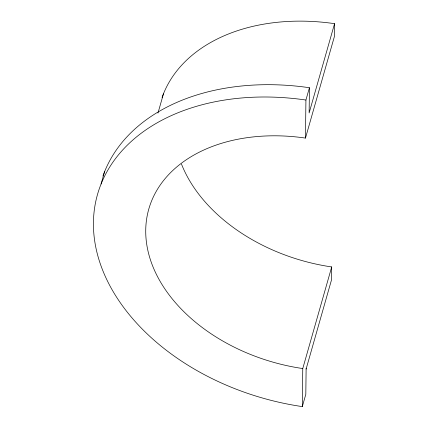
<?xml version="1.0" encoding="UTF-8"?>
<svg xmlns="http://www.w3.org/2000/svg" width="428" height="428" viewBox="0 0 428 428"><rect width="100%" height="100%" fill="white"/><g stroke="black" fill="none" stroke-linecap="round" stroke-linejoin="round"><path stroke-width="0.64" d="M102.945 176.052A214.835 150.581 15.9 0 1 309.428 87.724L305.924 100.034A214.835 150.581 15.9 0 0 93.432 222.64A214.835 150.581 15.9 0 0 302.312 406.6L302.762 368.551L331.705 266.944A161.511 113.206 15.9 0 1 181.461 164.036M302.762 368.551A161.511 113.206 15.9 0 1 145.729 230.253A161.511 113.206 15.9 0 1 305.474 138.084L305.924 100.034M306.122 368.38L305.817 394.29L302.312 406.6M309.428 87.724L309.134 112.965L334.568 23.668A179.455 125.784 15.9 0 0 162.073 97.493M331.705 266.944L331.55 279.752L306.116 369.048M334.568 23.668L334.418 36.471L305.474 138.084M101.078 184.013L104.582 171.703M157.969 113.088L163.459 93.818"/></g></svg>
